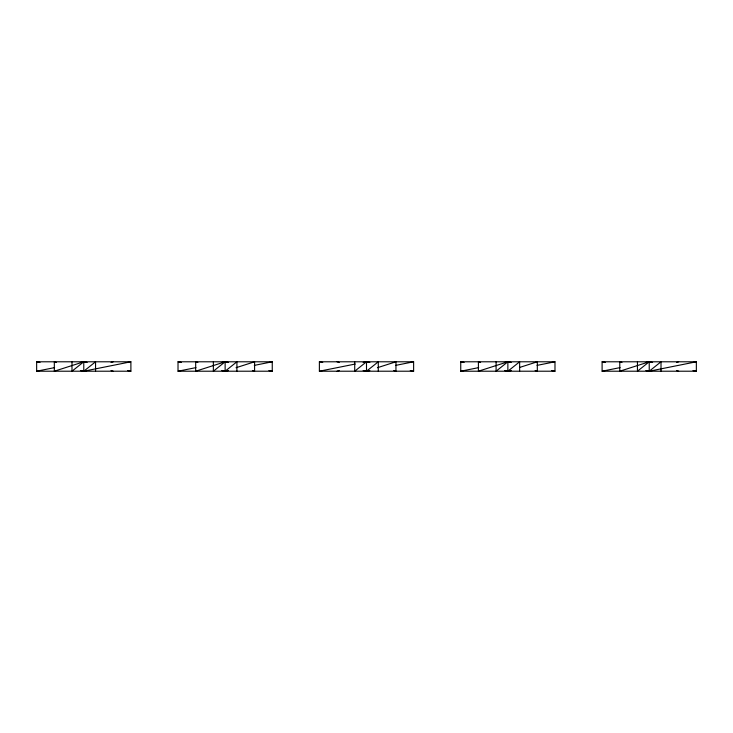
<?xml version="1.0" encoding="UTF-8"?>
<svg xmlns="http://www.w3.org/2000/svg" width="733" height="733" viewBox="0 0 733 733"><rect width="100%" height="100%" fill="white"/><g stroke="black" fill="none" stroke-linecap="round" stroke-linejoin="round"><path stroke-width="1.1" d="M85.953 370.513L83.773 371.21L80.41 370.541M111.04 362.487L113.221 361.79M227.322 370.513L225.132 371.21L221.769 370.541M236.044 367.719L254.589 361.79L254.589 371.21L252.409 370.513M337.052 371.21L339.232 370.513M364.319 362.487L366.5 361.79L369.863 362.459M368.681 370.513L366.5 371.21L363.137 370.541M377.403 367.719L395.948 361.79L395.948 371.21L393.768 370.513M510.049 370.513L507.868 371.21L504.496 370.541M519.862 367.37L537.316 361.79L537.316 371.21L535.136 370.513M651.408 370.513L649.227 371.21L645.865 370.541M676.495 362.487L678.676 361.79M36.65 371.21L130.895 371.21L130.895 361.79L36.65 361.79L36.65 371.21L54.599 367.618M80.41 362.459L83.773 361.79L87.135 362.459M130.895 361.79L83.773 371.21L81.592 370.513M178.018 371.21L272.255 371.21L272.255 361.79L178.018 361.79L178.018 371.21L195.968 367.618M221.769 362.459L225.132 361.79L228.504 362.459M228.504 370.541L225.132 371.21L222.951 370.513M254.305 365.382L272.255 361.79M319.377 371.21L413.623 371.21L413.623 361.79L319.377 361.79L319.377 371.21L355.285 364.035M363.137 362.459L366.5 361.79L368.681 362.487M369.863 370.541L366.5 371.21L364.319 370.513M395.673 365.382L413.623 361.79M460.745 371.21L554.982 371.21L554.982 361.79L460.745 361.79L460.745 371.21L478.695 367.618M504.496 362.459L507.868 361.79L511.231 362.459M511.231 370.541L507.868 371.21L505.678 370.513M537.032 365.382L554.982 361.79M602.105 371.21L696.35 371.21L696.35 361.79L602.105 361.79L602.105 371.21L620.054 367.618M645.865 362.459L649.227 361.79L652.59 362.459M696.35 361.79L649.227 371.21L647.047 370.513M692.987 370.541L696.35 371.21M602.105 361.79L605.476 362.459M551.619 370.541L554.982 371.21M460.745 361.79L464.108 362.459M410.26 370.541L413.623 371.21M319.377 361.79L322.74 362.459M268.892 370.541L272.255 371.21M178.018 361.79L181.381 362.459M127.524 370.541L130.895 371.21M36.65 361.79L40.013 362.459M651.408 362.487L649.227 361.79L619.779 371.21L619.779 361.79L621.96 362.487M676.495 370.513L678.676 371.21M510.049 362.487L507.868 361.79L478.411 371.21L478.411 361.79L480.591 362.487M337.052 361.79L339.232 362.487M227.322 362.487L225.132 361.79L195.684 371.21L195.684 361.79L197.864 362.487M85.953 362.487L83.773 361.79L54.324 371.21L54.324 361.79L56.505 362.487M111.04 370.513L113.221 371.21M661.01 371.21L661.01 361.79L649.227 371.21L649.227 361.79L637.444 371.21L637.444 361.79M519.642 371.21L519.642 361.79L507.868 371.21L507.868 361.79L496.085 371.21L496.085 361.79M378.283 371.21L378.283 361.79L366.5 371.21L366.5 361.79L354.717 371.21L354.717 361.79M236.915 371.21L236.915 361.79L225.132 371.21L225.132 361.79L213.358 371.21L213.358 361.79M95.556 371.21L95.556 361.79L83.773 371.21L83.773 361.79L71.99 371.21L71.99 361.79"/></g></svg>
